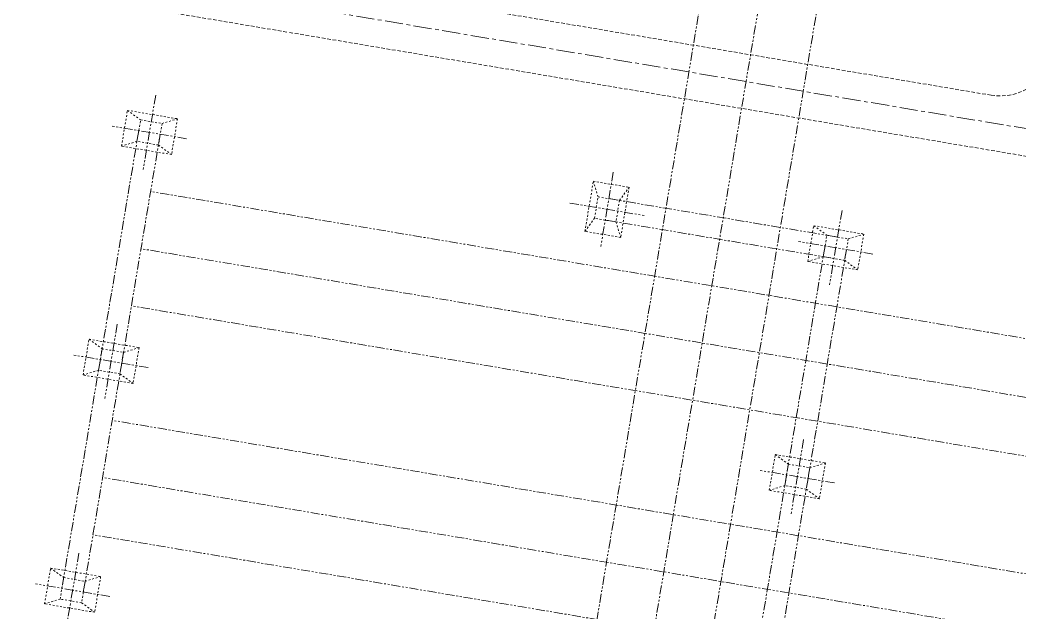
# Model space of a CAD drawing. Header units: feet. Extents: x 199174 to 214517, y 1645895 to 1656921.
# Drawn here: x 207679.9 to 207734, y 1653770 to 1653802.1 of the extents above; entities that cross this region are included whole.
import ezdxf

# ---------------------------------------------------------------- set-up
doc = ezdxf.new("R2010")
doc.units = ezdxf.units.FT
doc.header["$MEASUREMENT"] = 0
for name, pattern in [('CENTER', [2, 1.25, -0.25, 0.25, -0.25]), ('HIDDEN', [0.375, 0.25, -0.125]), ('PHANTOM2', [1.25, 0.625, -0.125, 0.125, -0.125, 0.125, -0.125])]:
    doc.linetypes.add(name, pattern=pattern)
doc.layers.add('400 KV SUB', color=7, linetype='Continuous', true_color=0xffffdb)
doc.layers.add('E-LAY-CNTRL', color=1, linetype='CENTER', lineweight=0)
doc.layers.add('E-LAY-EXIST', color=8, linetype='HIDDEN', lineweight=0)

# ---------------------------------------------------------------- blocks, each defined once
blk = doc.blocks.new('TWR_CTG_p')
for p, q in [((-750, 750), (-1750, 1250)), ((1750, 1250), (750, 750)), ((-750, -750), (-1750, -1250)), ((750, -750), (1750, -1250))]:
    blk.add_line(p, q)
for points in [[(-1750, -1250), (1750, -1250), (1750, 1250), (-1750, 1250)], [(-750, -750), (750, -750), (750, 750), (-750, 750)]]:
    blk.add_lwpolyline(points, close=True)
blk = doc.blocks.new('TWR_CTH_p')
for p, q in [((-750, 750), (-1750, 1250)), ((1750, 1250), (750, 750)), ((-750, -750), (-1750, -1250)), ((750, -750), (1750, -1250))]:
    blk.add_line(p, q)
for points in [[(-1750, -1250), (1750, -1250), (1750, 1250), (-1750, 1250)], [(-750, -750), (750, -750), (750, 750), (-750, 750)]]:
    blk.add_lwpolyline(points, close=True)
blk = doc.blocks.new('400kv')
at = {"layer": 'E-LAY-CNTRL'}
blk.add_line((90.255, -32.265, -0.311), (127.431, 132.083, -0.311), dxfattribs=at)
at = {"layer": 'E-LAY-EXIST'}
for p, q in [((142.138, 205.6, -0.311), (124.995, 129.815, -0.233)), ((89.678, -26.316, -0.675), (124.995, 129.815, -0.675)), ((117.936, 81.609, -0.237), (128.241, 127.168, -0.675))]:
    blk.add_line(p, q, dxfattribs=at)
at = {"layer": 'E-LAY-EXIST', "linetype": 'PHANTOM2'}
for p, q in [((86.839, 144.24, -0.311), (87.985, 149.309, -0.311)), ((89.947, 146.201, -0.311), (84.877, 147.348, -0.311)), ((103.183, 143.976, -0.311), (87.577, 147.506, -0.311)), ((102.852, 142.513, -0.311), (87.247, 146.043, -0.311)), ((102.444, 140.71, -0.311), (103.591, 145.779, -0.311)), ((58.826, 2.271, -0.311), (91.148, 145.16, -0.311)), ((62.727, 1.388, -0.311), (95.049, 144.278, -0.311)), ((105.553, 142.671, -0.311), (100.483, 143.818, -0.311)), ((118.789, 140.446, -0.311), (103.183, 143.976, -0.311)), ((66.629, 0.506, -0.311), (98.951, 143.395, -0.311)), ((118.458, 138.983, -0.311), (102.852, 142.513, -0.311)), ((118.05, 137.179, -0.311), (119.197, 142.249, -0.311)), ((74.431, -1.259, -0.311), (106.754, 141.63, -0.311)), ((78.333, -2.142, -0.311), (110.655, 140.748, -0.311)), ((121.158, 139.141, -0.311), (116.089, 140.288, -0.311)), ((82.234, -3.025, -0.311), (114.557, 139.865, -0.311)), ((129.456, 100.354, -0.311), (45.088, 119.439, -0.311)), ((128.574, 96.453, -0.311), (44.205, 115.537, -0.311)), ((127.691, 92.552, -0.311), (43.323, 111.636, -0.311)), ((112.137, 111.038, -0.311), (110.99, 105.968, -0.311)), ((114.098, 107.93, -0.311), (109.028, 109.076, -0.311)), ((110.832, 108.668, -0.311), (107.302, 93.063, -0.311)), ((112.295, 108.337, -0.311), (108.765, 92.732, -0.311)), ((92.593, 97.159, -0.311), (76.987, 100.689, -0.311)), ((92.262, 95.696, -0.311), (76.656, 99.226, -0.311)), ((91.854, 93.892, -0.311), (93.001, 98.962, -0.311)), ((94.962, 95.854, -0.311), (89.893, 97.001, -0.311)), ((108.199, 93.629, -0.311), (92.593, 97.159, -0.311)), ((107.868, 92.166, -0.311), (92.262, 95.696, -0.311)), ((107.46, 90.362, -0.311), (108.607, 95.432, -0.311)), ((110.568, 92.324, -0.311), (105.498, 93.471, -0.311))]:
    blk.add_line(p, q, dxfattribs=at)
at = {"layer": 'E-LAY-EXIST'}
blk.add_arc((121.642, 80.771, -0.237), 3.8, 167.25398, 257.25398, dxfattribs=at)
at = {"layer": 'E-LAY-EXIST', "linetype": 'PHANTOM2', "yscale": 0.0009999999310821295, "zscale": 0.001}
for name, p, xscale, rotation in [('TWR_CTG_p', (87.412, 146.775, -0.311), -0.0009999999398089005, 257.2539829661908), ('TWR_CTH_p', (103.018, 143.244, -0.311), -0.0009999999398089005, 257.2539829661908), ('TWR_CTG_p', (118.623, 139.714, -0.311), -0.0009999999398089005, 257.2539829661908), ('TWR_CTH_p', (111.563, 108.503, -0.311), -0.0009999999965821884, 347.2539837020024), ('TWR_CTH_p', (92.428, 96.427, -0.311), -0.0009999999398089005, 257.2539829661908), ('TWR_CTG_p', (108.033, 92.897, -0.311), -0.0009999999398089005, 257.2539829661908)]:
    blk.add_blockref(name, p, dxfattribs=dict(at, xscale=xscale, rotation=rotation))

msp = doc.modelspace()

# ---------------------------------------------------------------- block references
at = {"layer": '400 KV SUB', "lineweight": -2, "xscale": 0.7840800000301468, "yscale": 0.7840800000301468, "zscale": 0.7840800000301468, "rotation": 93.2111979021931}
msp.add_blockref('400kv', (207801.472, 1653709.246, 0.244), dxfattribs=at)

doc.saveas('drawing.dxf')
